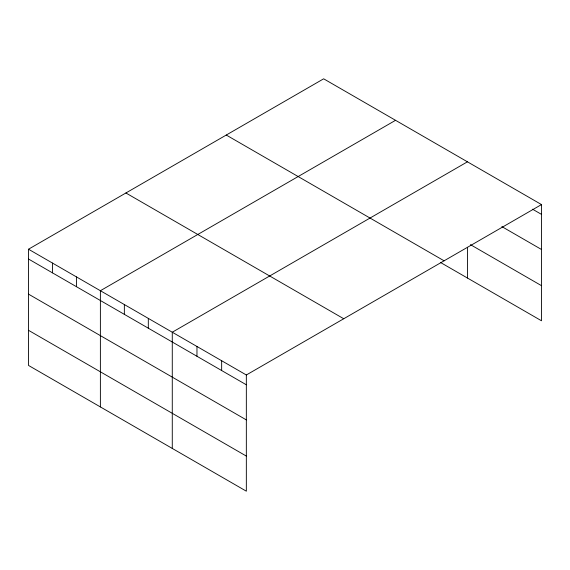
<?xml version="1.0" encoding="UTF-8"?>
<svg xmlns="http://www.w3.org/2000/svg" width="570" height="570" viewBox="0 0 570 570"><rect width="100%" height="100%" fill="white"/><g stroke="black" fill="none" stroke-linecap="round" stroke-linejoin="round"><path stroke-width="0.85" d="M28.5 249.218L246.34 374.982L246.34 491.19L28.5 365.427L28.5 249.218L323.66 78.81L541.5 204.573L541.5 320.782L440.475 262.457M395.544 120.313L100.384 290.721L100.384 406.93M467.436 161.816L172.275 332.224L172.275 448.433M246.34 374.982L541.5 204.573M532.523 209.19L541.5 214.377M501.849 226.596L541.5 249.489M470.428 244.637L541.5 285.67M226.254 135.04L444.094 260.811M125.906 192.981L343.746 318.751M28.5 259.015L246.34 384.786M28.5 294.127L246.34 419.898M28.5 330.308L246.34 456.078M467.436 247.294L467.436 278.025M221.652 360.732L221.652 370.529M196.964 346.474L196.964 356.279M148.314 318.388L148.314 328.185M124.353 304.551L124.353 314.355M76.423 276.885L76.423 286.682M52.461 263.048L52.461 272.852"/></g></svg>
